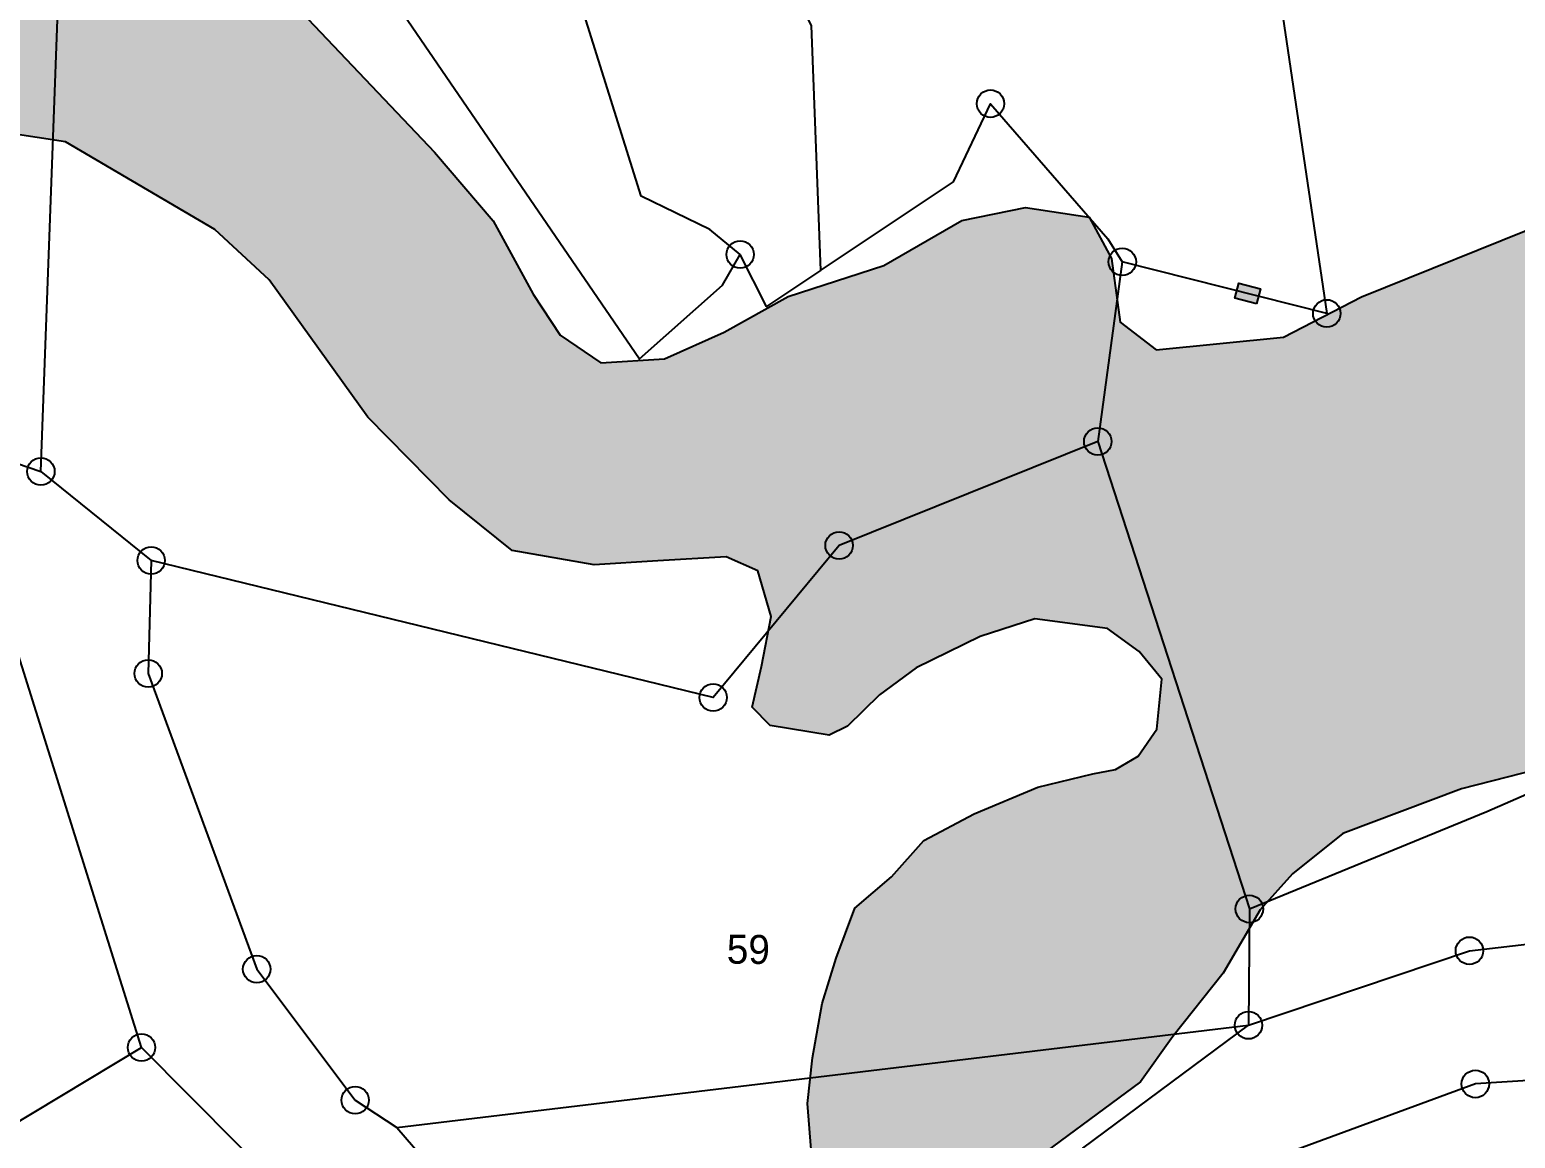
# Model space of a CAD drawing. Header units: metres. Extents: x 286169 to 288657, y 2015505 to 2018869.
# Drawn here: x 287413.1 to 287651.7, y 2018026.5 to 2018204.5 of the extents above; entities that cross this region are included whole.
import ezdxf
from ezdxf.enums import TextEntityAlignment as Align

# ---------------------------------------------------------------- set-up
doc = ezdxf.new("R2010")
doc.units = ezdxf.units.M
doc.header["$MEASUREMENT"] = 0
for name, color, linetype in [('OFF', 1, 'Continuous'), ('POLY_HATCH', 12, 'Continuous'), ('POLY_PARCEL', 6, 'Continuous'), ('POLY_WATER', 4, 'Continuous'), ('SYM_STONE', 1, 'Continuous'), ('TEXT_PARCEL', 7, 'Continuous')]:
    doc.layers.add(name, color=color, linetype=linetype)
doc.styles.add('TEXT_MAP', font='', dxfattribs={"height": 1.8})
doc.styles.get('TEXT_MAP').set_extended_font_data('Kruti Dev 050')

# ---------------------------------------------------------------- blocks, each defined once
blk = doc.blocks.new('STONE')
blk.add_circle((0, 0), 0.851)
blk = doc.blocks.new('STONESQUAREFILLED')
blk.add_hatch(color=256).paths.add_polyline_path([(0.696, -0.481), (0.696, 0.481), (-0.696, 0.481), (-0.696, -0.481)])
blk.add_lwpolyline([(-0.696, 0.481), (0.696, 0.481), (0.696, -0.481), (-0.696, -0.481)], close=True)
blk = doc.blocks.new('200')
at = {"layer": 'POLY_HATCH'}
h = blk.add_hatch(dxfattribs=at)
h.set_pattern_fill('ZIGZAG', color=256, scale=75.117771, style=0)
h.set_pattern_definition([(0, (286171.606, 2015453.449), (9.389721, 9.389721), [9.38972, -9.38972]), (90, (286180.996, 2015453.449), (-9.389721, 9.389721), [9.38972, -9.38972])])
h.paths.add_polyline_path([(287695.54, 2018118.17), (287699.08, 2018125.25), (287708.28, 2018131.61), (287718.18, 2018137.27), (287730.22, 2018145.05), (287743.66, 2018150.71), (287750.03, 2018155.66), (287750.03, 2018162.03), (287746.49, 2018169.81), (287742.95, 2018179), (287739.42, 2018198.81), (287732.34, 2018209.41), (287719.6, 2018210.12), (287706.86, 2018203.76), (287654.49, 2018174.05), (287625.47, 2018162.03), (287613.44, 2018155.66), (287593.63, 2018153.54), (287587.97, 2018157.78), (287586.55, 2018167.68), (287583.01, 2018174.05), (287573.1, 2018175.46), (287563.2, 2018173.34), (287551.16, 2018166.27), (287536.3, 2018161.32), (287526.39, 2018155.66), (287517.19, 2018151.42), (287507.29, 2018150.71), (287500.92, 2018154.95), (287496.67, 2018161.32), (287490.3, 2018172.63), (287481.1, 2018183.24), (287461.28, 2018203.76), (287442.88, 2018217.9), (287428.73, 2018227.8), (287422.36, 2018235.58), (287419.53, 2018243.37), (287418.82, 2018251.15), (287418.82, 2018259.63), (287416.7, 2018268.83), (287412.45, 2018275.9), (287398.3, 2018282.97), (287372.28, 2018275.61), (287342.55, 2018252.27), (287329.11, 2018242.37), (287311.42, 2018232.47), (287300.09, 2018224.69), (287285.23, 2018219.03), (287276.03, 2018216.2), (287271.08, 2018221.15), (287263.29, 2018221.15), (287258.34, 2018215.49), (287258.34, 2018210.54), (287257.63, 2018196.4), (287242.06, 2018187.91), (287232.15, 2018188.62), (287224.37, 2018192.86), (287211.63, 2018196.4), (287191.81, 2018199.23), (287174.12, 2018200.64), (287152.89, 2018201.35), (287135.9, 2018197.81), (287122.46, 2018192.86), (287110.43, 2018187.2), (287100.52, 2018182.25), (287090.61, 2018180.13), (287083.53, 2018182.96), (287072.92, 2018187.2), (287063.01, 2018193.57), (287053.1, 2018197.1), (287040.36, 2018198.52), (287012.76, 2018202.06), (286997.9, 2018207.71), (286990.82, 2018212.67), (286982.33, 2018220.45), (286976.67, 2018224.69), (286967.47, 2018229.64), (286951.19, 2018233.88), (286935.62, 2018237.42), (286898.82, 2018236.71), (286877.59, 2018233.18), (286866.26, 2018229.64), (286860.6, 2018226.1), (286860.6, 2018220.45), (286863.43, 2018212.67), (286867.68, 2018207.01), (286876.17, 2018205.59), (286886.79, 2018206.3), (286899.53, 2018207.01), (286908.02, 2018208.42), (286930.67, 2018211.96), (286943.41, 2018213.37), (286951.19, 2018211.96), (286968.18, 2018202.76), (286980.21, 2018199.23), (286992.94, 2018196.4), (287016.3, 2018192.86), (287026.21, 2018187.91), (287029.75, 2018182.25), (287030.45, 2018174.47), (287031.16, 2018163.86), (287032.58, 2018158.2), (287036.82, 2018152.54), (287044.61, 2018151.13), (287053.1, 2018153.25), (287063.01, 2018153.96), (287080.7, 2018153.96), (287092.02, 2018153.96), (287106.18, 2018156.08), (287111.84, 2018159.62), (287123.87, 2018165.98), (287134.49, 2018170.23), (287171.04, 2018175.88), (287181.66, 2018173.05), (287194.4, 2018169.51), (287205.01, 2018165.27), (287216.34, 2018161.02), (287226.95, 2018158.19), (287238.28, 2018157.49), (287249.6, 2018157.49), (287261.63, 2018159.61), (287273.66, 2018162.44), (287284.99, 2018168.1), (287296.31, 2018170.22), (287302.68, 2018169.51), (287306.92, 2018164.56), (287307.63, 2018158.19), (287307.63, 2018149.71), (287310.46, 2018141.93), (287314.71, 2018142.63), (287320.37, 2018149), (287324.62, 2018154.66), (287328.86, 2018158.9), (287333.82, 2018164.56), (287365.66, 2018182.95), (287382.65, 2018187.9), (287389.02, 2018189.32), (287423.7, 2018184.36), (287447.05, 2018170.93), (287455.54, 2018163.15), (287471.11, 2018141.93), (287483.85, 2018129.19), (287493.76, 2018121.41), (287506.5, 2018119.29), (287516.41, 2018120), (287527.02, 2018120.71), (287531.98, 2018118.59), (287534.1, 2018111.51), (287532.68, 2018103.73), (287531.27, 2018097.37), (287534.1, 2018094.54), (287543.3, 2018093.12), (287546.13, 2018094.54), (287551.09, 2018099.49), (287556.75, 2018103.73), (287566.65, 2018108.68), (287575.15, 2018111.51), (287586.47, 2018110.1), (287591.42, 2018106.56), (287594.96, 2018102.32), (287594.26, 2018094.54), (287591.42, 2018090.29), (287587.89, 2018088.17), (287584.35, 2018087.46), (287575.85, 2018085.34), (287565.95, 2018081.1), (287558.16, 2018076.85), (287553.21, 2018071.2), (287547.55, 2018066.24), (287544.72, 2018058.46), (287542.59, 2018051.39), (287541.18, 2018042.9), (287540.47, 2018035.83), (287541.18, 2018027.34), (287544.01, 2017994.1), (287555.41, 2018000.5), (287573.1, 2018025.25), (287592.21, 2018039.66), (287597.17, 2018046.74), (287604.95, 2018056.64), (287610.61, 2018066.54), (287615.57, 2018072.2), (287623.35, 2018078.56), (287641.75, 2018085.64), (287662.98, 2018091.3), (287675.01, 2018099.08), (287692, 2018110.39)])
h.paths.add_polyline_path([(287574.44, 2017934.69), (287577.27, 2017947.42), (287579.39, 2017958.74), (287580.81, 2017968.64), (287581.52, 2017979.95), (287577.98, 2017987.73), (287573.73, 2017984.2), (287569.49, 2017976.42), (287564.53, 2017970.76), (287560.99, 2017965.81), (287557.45, 2017960.86), (287548.25, 2017955.91), (287544.01, 2017955.2), (287534.81, 2017938.93), (287531.98, 2017931.86), (287531.27, 2017924.08), (287531.27, 2017919.13), (287534.1, 2017912.76), (287536.93, 2017907.81), (287541.18, 2017901.44), (287543.3, 2017893.66), (287544.01, 2017890.83), (287551.09, 2017888.71), (287556.04, 2017892.96), (287564.53, 2017905.69)])
at = {"layer": 'OFF'}
blk.add_lwpolyline([(287476.63, 2018031.51), (287608.95, 2018048.59)], dxfattribs=at)
at = {"layer": 'POLY_HATCH'}
for points in [[(287541.18, 2018027.34), (287540.47, 2018035.83), (287541.18, 2018042.9), (287542.59, 2018051.39), (287544.72, 2018058.46), (287547.55, 2018066.24), (287553.21, 2018071.2), (287558.16, 2018076.85), (287565.95, 2018081.1), (287575.85, 2018085.34), (287584.35, 2018087.46), (287587.89, 2018088.17), (287591.42, 2018090.29), (287594.26, 2018094.54), (287594.96, 2018102.32), (287591.42, 2018106.56), (287586.47, 2018110.1), (287575.15, 2018111.51), (287566.65, 2018108.68), (287556.75, 2018103.73), (287551.09, 2018099.49), (287546.13, 2018094.54), (287543.3, 2018093.12), (287534.1, 2018094.54), (287531.27, 2018097.37), (287532.68, 2018103.73), (287534.1, 2018111.51), (287531.98, 2018118.59), (287527.02, 2018120.71), (287516.41, 2018120), (287506.5, 2018119.29), (287493.76, 2018121.41), (287483.85, 2018129.19), (287471.11, 2018141.93), (287455.54, 2018163.15), (287447.05, 2018170.93), (287423.7, 2018184.36), (287389.02, 2018189.32)], [(287461.28, 2018203.76), (287481.1, 2018183.24), (287490.3, 2018172.63), (287496.67, 2018161.32), (287500.92, 2018154.95), (287507.29, 2018150.71), (287517.19, 2018151.42), (287526.39, 2018155.66), (287536.3, 2018161.32), (287551.16, 2018166.27), (287563.2, 2018173.34), (287573.1, 2018175.46), (287583.01, 2018174.05), (287586.55, 2018167.68), (287587.97, 2018157.78), (287593.63, 2018153.54), (287613.44, 2018155.66), (287625.47, 2018162.03), (287654.49, 2018174.05), (287706.86, 2018203.76), (287719.6, 2018210.12)], [(287662.98, 2018091.3), (287641.75, 2018085.64), (287623.35, 2018078.56), (287615.57, 2018072.2), (287610.61, 2018066.54), (287604.95, 2018056.64), (287597.17, 2018046.74), (287592.21, 2018039.66), (287573.1, 2018025.25)]]:
    blk.add_lwpolyline(points, dxfattribs=at)
at = {"layer": 'POLY_PARCEL'}
for points in [[(287424.24, 2018274.63), (287465.04, 2018277.31), (287471.3, 2018268.67), (287514.19, 2018251.11), (287539.51, 2018203.48), (287541.29, 2018165.38)], [(287528.78, 2018167.76), (287524.02, 2018171.63), (287513.3, 2018176.69), (287500.49, 2018216.28), (287465.64, 2018254.98), (287436.45, 2018267.78), (287424.13, 2018270.78)], [(287423.78, 2018258.26), (287437.04, 2018260.63), (287513.3, 2018151.38), (287526.1, 2018162.99), (287528.78, 2018167.76)], [(287420.33, 2018133.02), (287423.78, 2018258.26)], [(287638.28, 2018252), (287610.28, 2018221.93), (287620.11, 2018159.42), (287588.24, 2018167.16)], [(287541.29, 2018165.38), (287561.85, 2018179.37), (287567.51, 2018191.57), (287585.97, 2018170.73), (287588.24, 2018167.16)], [(287541.29, 2018165.38), (287532.95, 2018159.72), (287528.78, 2018167.76)], [(287588.24, 2018167.16), (287584.67, 2018139.18)], [(287584.67, 2018139.18), (287544.58, 2018122.65), (287525.22, 2018098.83), (287437.61, 2018119.33)], [(287584.67, 2018139.18), (287608.91, 2018066.68)], [(287608.91, 2018066.68), (287645.71, 2018082.16), (287765.76, 2018135.9)], [(287351.09, 2018077.61), (287380.87, 2018079.1), (287403.51, 2018023.14), (287436.78, 2018043.57)], [(287608.91, 2018066.68), (287608.95, 2018048.59)]]:
    blk.add_lwpolyline(points, dxfattribs=at)
at = {"layer": 'POLY_WATER'}
for points in [[(287316.14, 2018087.79), (287317.33, 2018093.74), (287318.23, 2018122.61), (287330.14, 2018135.71), (287349.2, 2018143.75), (287388.83, 2018143.48), (287420.33, 2018133.02)], [(287420.33, 2018133.02), (287437.61, 2018119.33)], [(287436.78, 2018043.57), (287414.6, 2018112.17), (287400.9, 2018118.13), (287369.92, 2018123.78), (287336.86, 2018117.53), (287332.99, 2018082.7)], [(287437.61, 2018119.33), (287437.31, 2018101.77), (287454.59, 2018055.92), (287470.08, 2018035.68), (287476.63, 2018031.51), (287522.27, 2017979.53), (287539.85, 2017979.23), (287583.33, 2018029.24), (287608.95, 2018048.59)], [(287608.95, 2018048.59), (287643.2, 2018060.5), (287688.63, 2018066.18), (287742, 2018082.94), (287817.06, 2018118.07)], [(287818.26, 2018098.12), (287745.28, 2018061.21), (287681.24, 2018042.46), (287644.31, 2018039.78), (287611.03, 2018027.2), (287585.12, 2018002.49), (287560.1, 2017970.04), (287547.29, 2017960.81), (287528.82, 2017955.16), (287493.38, 2017978.97), (287459.72, 2018020.94), (287436.78, 2018043.57)]]:
    blk.add_lwpolyline(points, dxfattribs=at)
at = {"layer": 'SYM_STONE', "xscale": 2.503925708691277, "yscale": 2.503925708691277, "zscale": 2.503925708691277}
for p in [(287567.51, 2018191.57), (287528.78, 2018167.76), (287588.24, 2018167.16), (287620.11, 2018159.42), (287584.67, 2018139.18), (287420.33, 2018133.02), (287544.58, 2018122.65), (287437.61, 2018119.33), (287437.31, 2018101.77), (287525.22, 2018098.83), (287608.91, 2018066.68), (287643.2, 2018060.5), (287454.59, 2018055.92), (287608.95, 2018048.59), (287436.78, 2018043.57), (287644.31, 2018039.78), (287470.08, 2018035.68)]:
    blk.add_blockref('STONE', p, dxfattribs=at)
at = {"layer": 'SYM_STONE', "xscale": 2.503925708691277, "yscale": 2.503925708691277, "zscale": 2.503925708691277, "rotation": 166.3499996349946}
blk.add_blockref('STONESQUAREFILLED', (287607.78, 2018162.41), dxfattribs=at)
at = {"layer": 'TEXT_PARCEL', "style": 'TEXT_MAP'}
blk.add_text('59', height=4.507, dxfattribs=at).set_placement((287531.04, 2018059.7), align=Align.MIDDLE)

msp = doc.modelspace()

# ---------------------------------------------------------------- block references
at = {"xscale": 1.032536839166635, "yscale": 1.032536839166635, "zscale": 1.032536839166635, "rotation": 359.482446061383}
msp.add_blockref('200', (-28167.8, -62897.39), dxfattribs=at)

doc.saveas('drawing.dxf')
